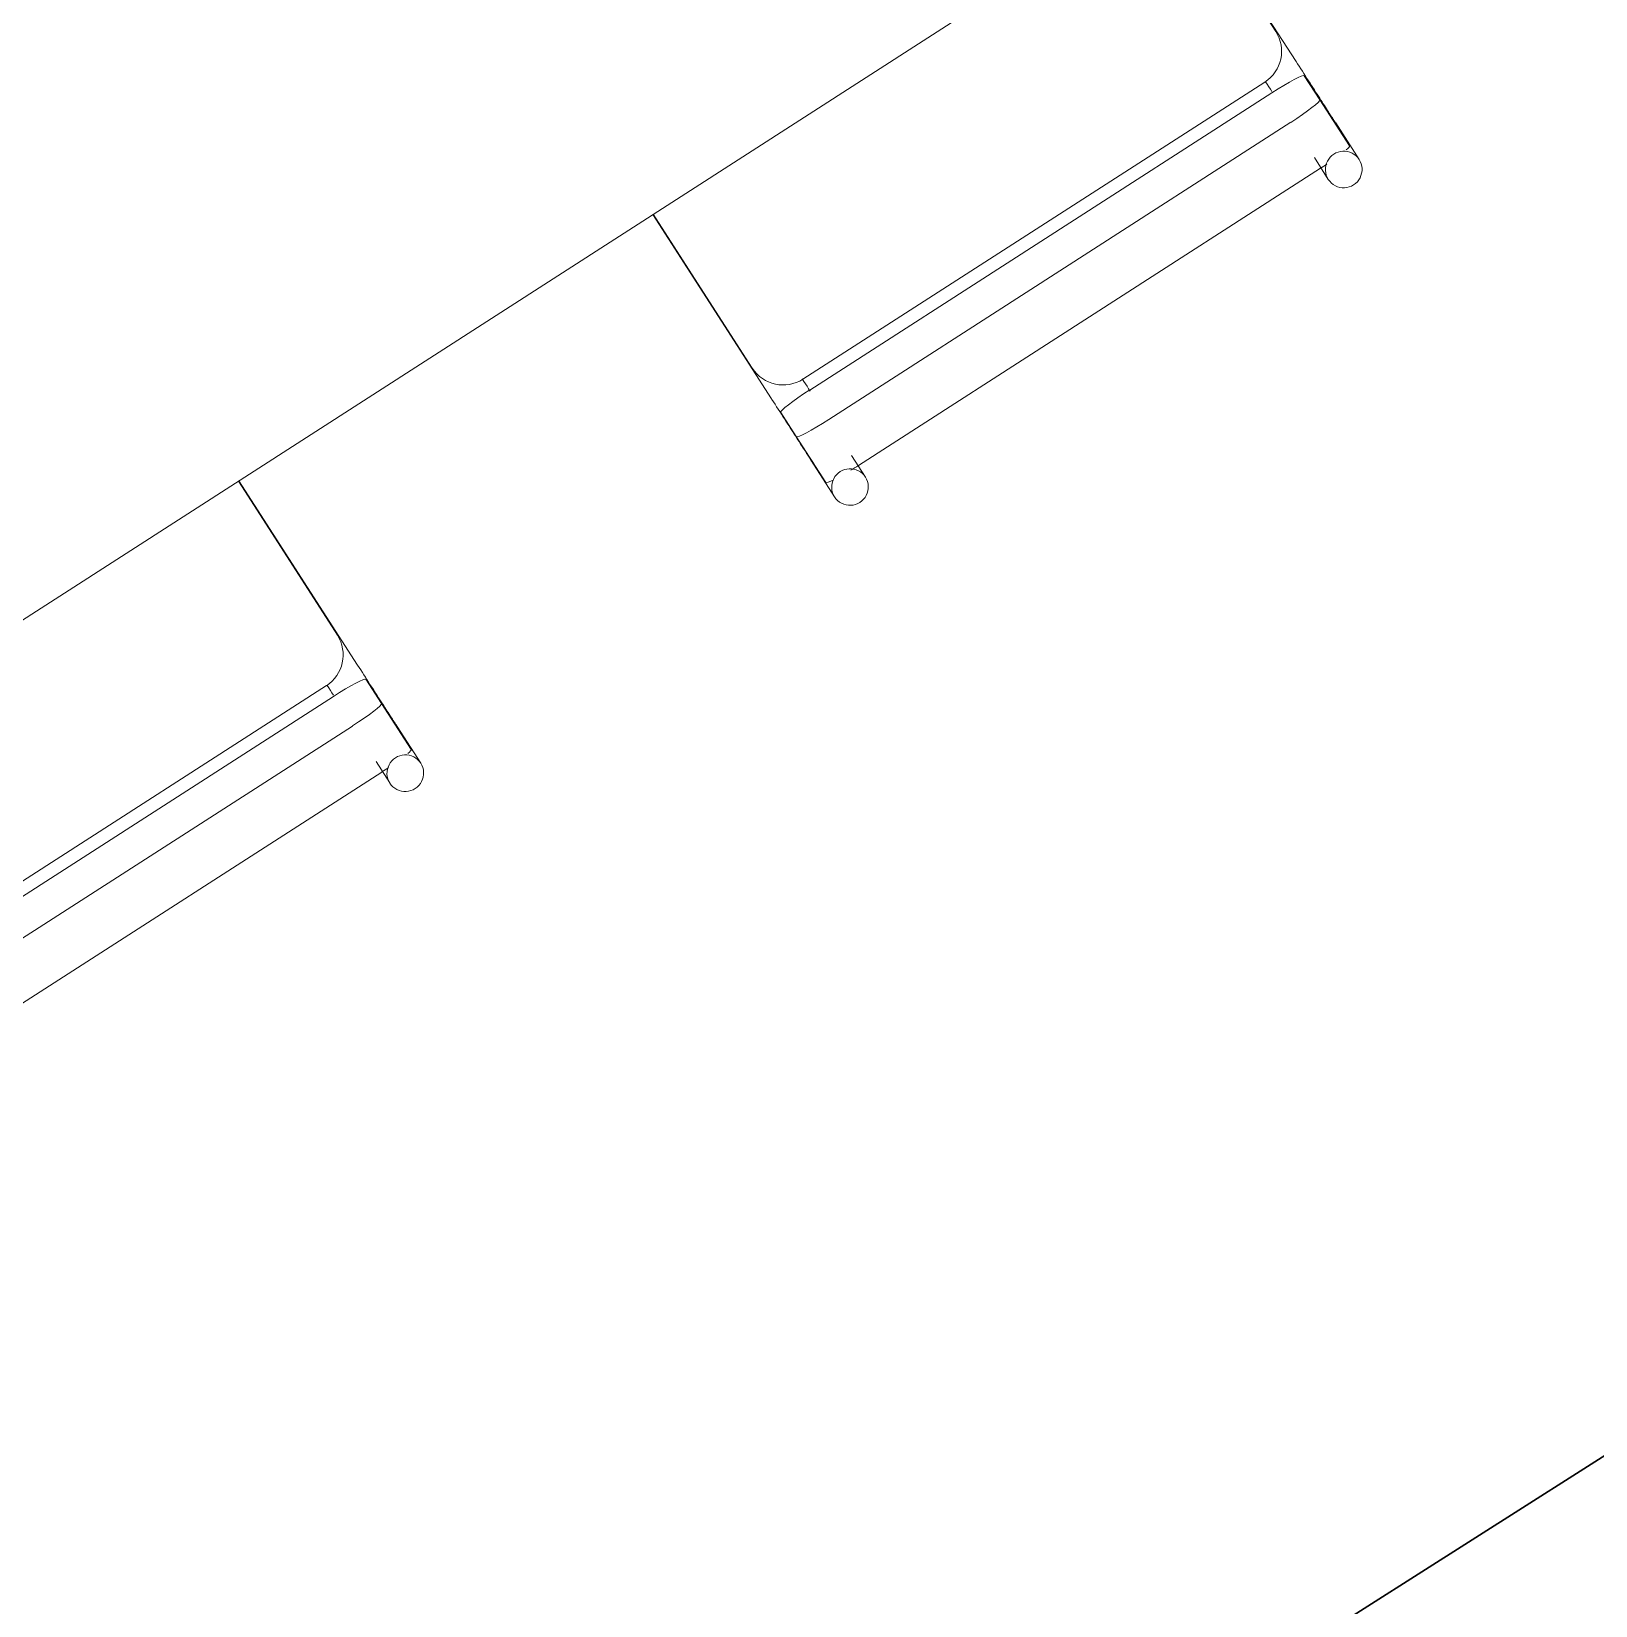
# Model space of a CAD drawing. Header units: metres. Extents: x -71 to 881, y -503 to 661.
# Drawn here: x 189.911 to 190.996, y 524.349 to 525.441 of the extents above; entities that cross this region are included whole.
import ezdxf

# ---------------------------------------------------------------- set-up
doc = ezdxf.new("R2010")
doc.units = ezdxf.units.M
doc.layers.add('02. Paredes', color=6, linetype='Continuous', lineweight=30)
doc.layers.add('07. Mobiliário', color=51, linetype='Continuous', lineweight=5)

msp = doc.modelspace()

# ---------------------------------------------------------------- linework, layer by layer
at = {"layer": '02. Paredes'}
msp.add_line((191.9739, 525.0697), (187.7109, 522.3624), dxfattribs=at)
at = {"layer": '07. Mobiliário'}
for p, q in [((188.7101, 524.2639), (190.9075, 525.6773)), ((190.7744, 525.4407), (190.7057, 525.5475)), ((190.7884, 525.42), (190.7061, 525.5478)), ((190.4463, 525.1995), (190.7668, 525.4056)), ((190.8049, 525.3933), (190.7941, 525.41)), ((190.7716, 525.3982), (190.4511, 525.192)), ((190.8254, 525.3614), (190.8049, 525.3933)), ((190.8141, 525.3795), (190.8171, 525.3747)), ((190.4643, 525.1716), (190.7847, 525.3777)), ((190.8322, 525.3519), (190.8159, 525.3773)), ((190.8053, 525.3458), (190.4848, 525.1396)), ((190.8011, 525.3532), (190.8108, 525.3381)), ((190.3423, 525.3138), (190.4245, 525.1859)), ((190.3425, 525.3139), (190.4112, 525.2071)), ((190.431, 525.1764), (190.4417, 525.1597)), ((190.4417, 525.1597), (190.4623, 525.1278)), ((190.4536, 525.1413), (190.4509, 525.1454)), ((190.452, 525.1432), (190.4683, 525.1178)), ((190.4897, 525.1316), (190.48, 525.1466)), ((190.1234, 525.022), (190.0547, 525.1288)), ((190.1374, 525.0012), (190.0551, 525.1291)), ((189.7953, 524.7808), (190.1158, 524.9869)), ((190.1539, 524.9745), (190.1431, 524.9913)), ((190.1206, 524.9794), (189.8001, 524.7733)), ((190.1745, 524.9426), (190.1539, 524.9745)), ((189.8133, 524.7528), (190.1338, 524.9589)), ((190.1631, 524.9607), (190.1661, 524.956)), ((190.1812, 524.9331), (190.1649, 524.9585)), ((190.1502, 524.9344), (190.1598, 524.9194)), ((190.1543, 524.927), (189.8339, 524.7209))]:
    msp.add_line(p, q, dxfattribs=at)
at = {"layer": '07. Mobiliário', "flags": 128}
for points in [[(190.7884, 525.42), (190.7895, 525.4183), (190.7906, 525.4166), (190.7917, 525.4149), (190.7928, 525.4132), (190.7938, 525.4115), (190.7949, 525.4098), (190.796, 525.4082), (190.797, 525.4065), (190.7981, 525.4049), (190.7991, 525.4033), (190.8001, 525.4018), (190.8011, 525.4002), (190.802, 525.3987), (190.803, 525.3973), (190.8039, 525.3959), (190.8048, 525.3945), (190.8057, 525.3931), (190.8065, 525.3918), (190.8073, 525.3905), (190.8081, 525.3893), (190.8088, 525.3882), (190.8096, 525.387), (190.8102, 525.386), (190.8109, 525.385), (190.8115, 525.384), (190.8121, 525.3831), (190.8126, 525.3823), (190.8131, 525.3815), (190.8136, 525.3808), (190.814, 525.3802), (190.8144, 525.3796), (190.8147, 525.379), (190.815, 525.3786), (190.8152, 525.3782), (190.8155, 525.3779), (190.8156, 525.3776), (190.8157, 525.3774), (190.8158, 525.3773), (190.8159, 525.3773)], [(190.7717, 525.399), (190.7706, 525.4007), (190.7695, 525.4024), (190.7684, 525.4041), (190.7673, 525.4058)], [(190.4459, 525.1997), (190.447, 525.198), (190.4481, 525.1963), (190.4492, 525.1946), (190.4503, 525.1929), (190.4514, 525.1912)], [(190.452, 525.1432), (190.452, 525.1433), (190.4519, 525.1434), (190.4518, 525.1435), (190.4517, 525.1438), (190.4515, 525.1441), (190.4512, 525.1444), (190.4509, 525.1449), (190.4506, 525.1454), (190.4503, 525.146), (190.4498, 525.1466), (190.4494, 525.1473), (190.4489, 525.148), (190.4484, 525.1489), (190.4478, 525.1497), (190.4472, 525.1507), (190.4466, 525.1517), (190.4459, 525.1527), (190.4452, 525.1538), (190.4445, 525.155), (190.4437, 525.1562), (190.4429, 525.1574), (190.442, 525.1587), (190.4412, 525.1601), (190.4403, 525.1614), (190.4394, 525.1629), (190.4384, 525.1643), (190.4375, 525.1658), (190.4365, 525.1673), (190.4355, 525.1689), (190.4345, 525.1705), (190.4335, 525.1721), (190.4324, 525.1737), (190.4314, 525.1753), (190.4303, 525.177), (190.4292, 525.1787), (190.4281, 525.1804), (190.427, 525.1821), (190.4259, 525.1838), (190.4248, 525.1855), (190.4245, 525.1859)], [(190.1374, 525.0012), (190.1385, 524.9995), (190.1396, 524.9978), (190.1407, 524.9961), (190.1418, 524.9944), (190.1428, 524.9928), (190.1439, 524.9911), (190.145, 524.9894), (190.146, 524.9878), (190.1471, 524.9862), (190.1481, 524.9846), (190.1491, 524.983), (190.1501, 524.9815), (190.151, 524.98), (190.152, 524.9785), (190.1529, 524.9771), (190.1538, 524.9757), (190.1547, 524.9744), (190.1555, 524.9731), (190.1563, 524.9718), (190.1571, 524.9706), (190.1578, 524.9694), (190.1586, 524.9683), (190.1592, 524.9672), (190.1599, 524.9662), (190.1605, 524.9653), (190.1611, 524.9644), (190.1616, 524.9636), (190.1621, 524.9628), (190.1626, 524.9621), (190.163, 524.9614), (190.1634, 524.9608), (190.1637, 524.9603), (190.164, 524.9599), (190.1643, 524.9595), (190.1645, 524.9591), (190.1646, 524.9589), (190.1648, 524.9587), (190.1648, 524.9586), (190.1649, 524.9585)], [(190.1207, 524.9802), (190.1196, 524.9819), (190.1185, 524.9836), (190.1174, 524.9853), (190.1163, 524.987)]]:
    msp.add_lwpolyline(points, dxfattribs=at)
at = {"layer": '07. Mobiliário'}
for centre, start, end in [((190.753, 525.427), 302.7504, 32.7504), ((190.4326, 525.2209), 212.7504, 302.7504), ((190.102, 525.0082), 302.7504, 32.7504)]:
    msp.add_arc(centre, 0.0254, start, end, dxfattribs=at)
for centre, major_axis, ratio, start_param, end_param in [((190.7728, 525.3963), (-0.0214, -0.0137), 0.087156, 3.141593, 4.712389), ((190.7835, 525.3795), (0.0214, 0.0137), 0.087156, 4.712389, 6.283185), ((190.8215, 525.345), (-0.0107, -0.0069), 0.996195, 1.570796, 4.712389), ((190.8041, 525.3476), (0.0214, 0.0137), 0.087156, 5.759587, 6.283185), ((190.8041, 525.3476), (0.0214, 0.0137), 0.087156, 4.712389, 4.928556), ((190.8215, 525.345), (-0.0107, -0.0069), 0.996195, 4.712389, 7.853982), ((190.4523, 525.1902), (-0.0214, -0.0137), 0.087156, 4.712389, 6.283185), ((190.4631, 525.1734), (0.0214, 0.0137), 0.087156, 3.141593, 4.712389), ((190.479, 525.1247), (-0.0107, -0.0069), 0.996195, 1.570796, 4.712389), ((190.4836, 525.1415), (0.0214, 0.0137), 0.087156, 4.469921, 4.712389), ((190.4836, 525.1415), (0.0214, 0.0137), 0.087156, 3.141593, 3.832227), ((190.479, 525.1247), (-0.0107, -0.0069), 0.996195, 4.712389, 7.853982), ((190.1218, 524.9776), (-0.0214, -0.0137), 0.087156, 3.141593, 4.712389), ((190.1326, 524.9608), (0.0214, 0.0137), 0.087156, 4.712389, 6.283185), ((190.1531, 524.9289), (0.0214, 0.0137), 0.087156, 5.759587, 6.283185), ((190.1705, 524.9262), (-0.0107, -0.0069), 0.996195, 4.712389, 7.853982), ((190.1705, 524.9262), (-0.0107, -0.0069), 0.996195, 1.570796, 4.712389), ((190.1531, 524.9289), (0.0214, 0.0137), 0.087156, 4.712389, 4.928556)]:
    msp.add_ellipse(centre, major_axis=major_axis, ratio=ratio, start_param=start_param, end_param=end_param, dxfattribs=at)
for points in [[(190.8145, 525.379), (190.8146, 525.3789), (190.8149, 525.3785), (190.8158, 525.3774), (190.8165, 525.3761), (190.8169, 525.3753)], [(190.4534, 525.1415), (190.4533, 525.1415), (190.4529, 525.1419), (190.452, 525.1431), (190.4513, 525.1443), (190.451, 525.1452)], [(190.1635, 524.9603), (190.1636, 524.9602), (190.1639, 524.9598), (190.1649, 524.9586), (190.1655, 524.9574), (190.1659, 524.9566)]]:
    msp.add_open_spline(points, degree=3, knots=[-0.5555556, -0.5555556, -0.5555556, -0.5555556, -0.5486111, -0.5138889, -0.4444444, -0.4444444, -0.4444444, -0.4444444], dxfattribs=at)

doc.saveas('drawing.dxf')
